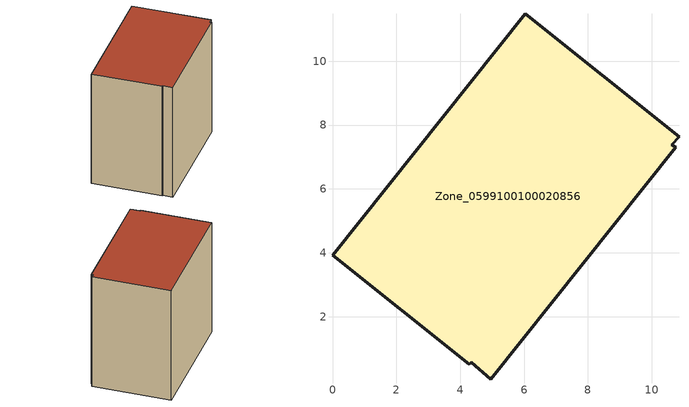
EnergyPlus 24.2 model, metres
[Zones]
Zone_0599100100020856
 floor ground (C_G): 10.85,7.64 10.62,7.39 10.75,7.3 4.96,0.05 4.34,0.57 4.29,0.51 0,3.92 6.04,11.48 z0.46
 wall outside (C_F): 10.62,7.39 10.85,7.64 6.04,11.48 0,3.92 4.29,0.51 4.34,0.57 4.96,0.05 10.75,7.3 10.62,7.39 z0.46:10.06
 roof outside (C_R): 10.75,7.3 10.62,7.39 10.85,7.64 6.04,11.48 0,3.92 4.29,0.51 4.34,0.57 4.96,0.05 z10.06
[BUILDING]
Pand.0599100100020856: North Axis=0; Terrain=City; Loads Convergence Tolerance Value=0.04; Temperature Convergence Tolerance Value=0.4; Solar Distribution=FullExterior; Maximum Number of Warmup Days=25; Minimum Number of Warmup Days=1
[Site:Location]
Rotterdam.The.Hague.AP_ZH_NLD Design_Conditions: Latitude=51.96; Longitude=4.45; Time Zone=1; Elevation=-4.5
[SITE:GROUNDTEMPERATURE:BUILDINGSURFACE]
18, 18, 18, 18, 18, 18, 18, 18, 18, 18, 18, 18
[MATERIAL] Thermal Absorptance=0.9; Solar Absorptance=0.7; Visible Absorptance=0.7
Name | Roughness | Thickness | Conductivity | Density | Specific Heat
G.TC.2015-2018 | MediumSmooth | 0.15 | 0.0428571 | 540 | 1210
F.TC.2015-2018 | Rough | 0.3 | 0.0666667 | 1920 | 840
R.TC.2015-2018 | MediumRough | 0.2 | 0.0333333 | 1500 | 1000
[CONSTRUCTION]
C_G: G.TC.2015-2018
C_F: F.TC.2015-2018
C_R: R.TC.2015-2018
[ZONE]
Zone_0599100100020856: Type=1; Multiplier=1; Ceiling Height=Autocalculate; Volume=Autocalculate; Floor Area=autocalculate; Part of Total Floor Area=Yes
[ZONEINFILTRATION:DESIGNFLOWRATE]
Infil_Zone_0599100100020856: Zone or ZoneList or Space or SpaceList=Zone_0599100100020856; Schedule=AlwaysOn; Design Flow Rate Calculation Method=Flow/Area; Flow Rate per Floor Area=0.0015; Constant Term Coefficient=1; Temperature Term Coefficient=0; Velocity Term Coefficient=0; Velocity Squared Term Coefficient=0
[HVACTEMPLATE:ZONE:IDEALLOADSAIRSYSTEM]
Zone_0599100100020856: Maximum Heating Supply Air Temperature=50; Minimum Cooling Supply Air Temperature=13; Maximum Heating Supply Air Humidity Ratio=0.0156; Minimum Cooling Supply Air Humidity Ratio=0.0077; Heating Limit=NoLimit; Cooling Limit=NoLimit; Dehumidification Control Type=ConstantSensibleHeatRatio; Cooling Sensible Heat Ratio=0.7; Dehumidification Setpoint=60; Humidification Control Type=None; Humidification Setpoint=30; Outdoor Air Method=None; Outdoor Air Flow Rate per Person=0.00944; Outdoor Air Flow Rate per Zone Floor Area=0; Outdoor Air Flow Rate per Zone=0; Demand Controlled Ventilation Type=None; Outdoor Air Economizer Type=NoEconomizer; Heat Recovery Type=None; Sensible Heat Recovery Effectiveness=0.7; Latent Heat Recovery Effectiveness=0.65
[ZONECONTROL:THERMOSTAT]
ThermostatControl_Zone_0599100100020856: Zone or ZoneList=Zone_0599100100020856; Control Type Schedule=DualSetpointControlType; Control 1=Thermostat_Zone_0599100100020856; Temperature Difference Between Cutout And Setpoint=0
[THERMOSTATSETPOINT:DUALSETPOINT]
Thermostat_Zone_0599100100020856: Heating Setpoint Temperature Schedule=HeatingSetpoint_Zone_0599100100020856; Cooling Setpoint Temperature Schedule=CoolingSetpoint_Zone_0599100100020856
[SCHEDULE:COMPACT]
HeatingSetpoint_Zone_0599100100020856: Through: 12/31, For: AllDays, Until: 24:00, 21
CoolingSetpoint_Zone_0599100100020856: Through: 12/31, For: AllDays, Until: 24:00, 24
DualSetpointControlType: Through: 12/31, For: AllDays, Until: 24:00, 4
AlwaysOn: Through: 12/31, For: AllDays, Until: 24:00, 1
